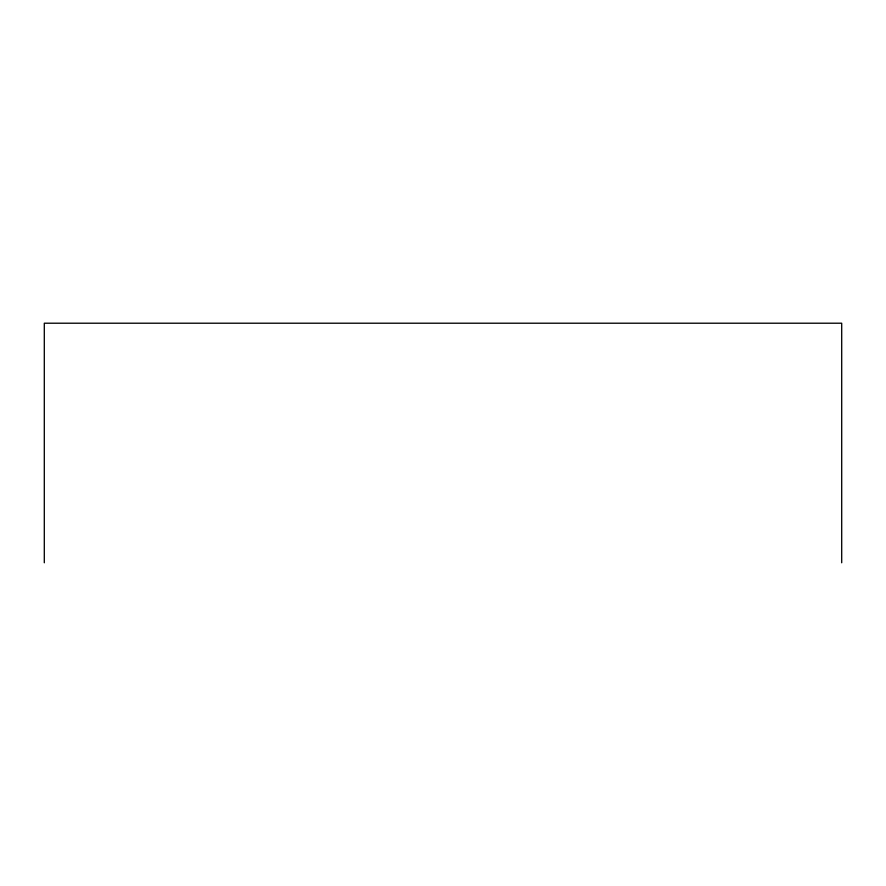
<?xml version="1.0" encoding="UTF-8"?>
<svg xmlns="http://www.w3.org/2000/svg" width="886" height="886" viewBox="0 0 886 886"><rect width="100%" height="100%" fill="white"/><g stroke="black" fill="none" stroke-linecap="round" stroke-linejoin="round"><path stroke-width="1.33" d="M841.7 562.787L841.7 323.213L44.3 323.213L44.3 562.787"/></g></svg>
